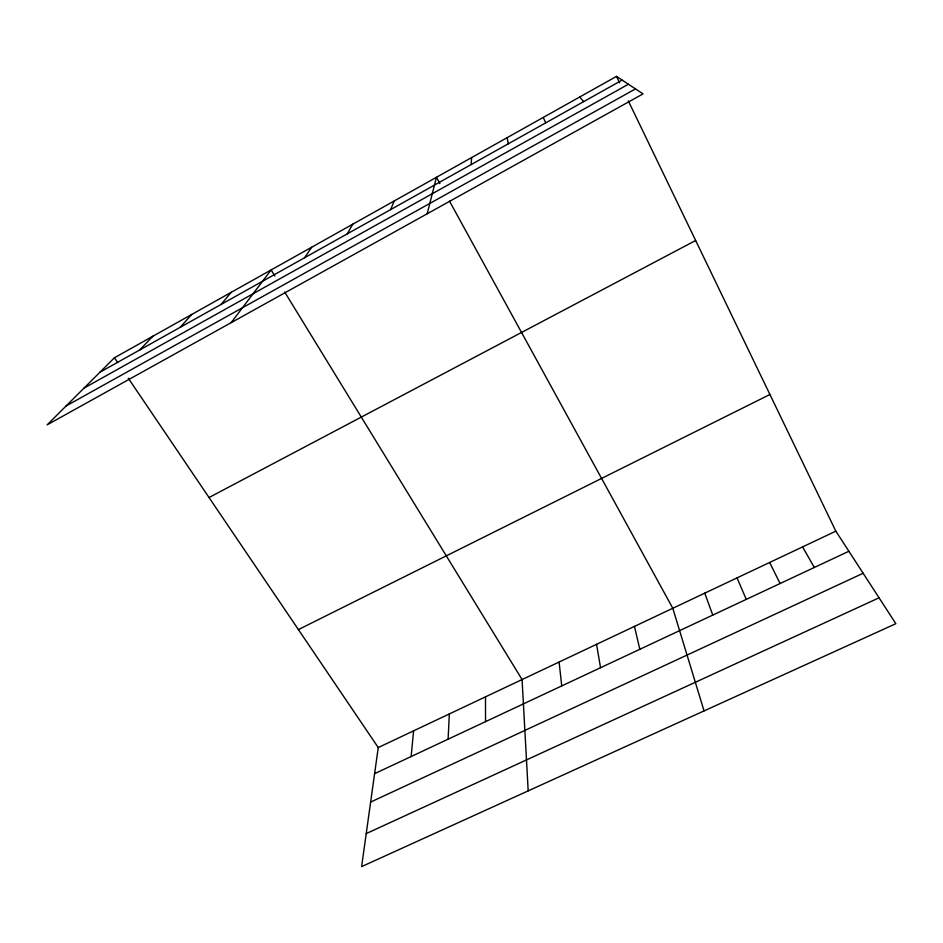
<?xml version="1.0" encoding="UTF-8"?>
<svg xmlns="http://www.w3.org/2000/svg" width="943" height="943" viewBox="0 0 943 943"><rect width="100%" height="100%" fill="white"/><g stroke="black" fill="none" stroke-linecap="round" stroke-linejoin="round"><path stroke-width="1.41" d="M448.114 739.194L449.328 713.945M471.111 164.601L471.641 157.564M411.136 756.534L413.588 730.849M128.283 378.214L378.249 747.563L361.617 866.617L895.85 623.688L835.84 531.168L628.297 100.854M427.179 213.79L436.444 177.284L439.886 183.567M390.579 209.652L394.28 200.918M347.307 233.852L352.682 224.234M304.636 257.722L311.638 247.231M231.153 322.671L271.148 269.934L274.908 276.063M221.063 304.471L231.2 292.318M180.137 327.362L191.771 314.42M139.764 349.947L152.849 336.227M114.445 357.762L47.15 424.857L643.043 93.899L616.498 76.383L114.445 357.762L117.698 362.572M99.934 372.226L622.144 80.108M83.986 388.127L628.403 84.245M66.104 405.961L635.476 88.913M209.028 497.527L695.651 240.5M298.412 629.594L769.924 394.492M378.249 747.563L835.84 531.168M374.607 773.661L848.877 551.266M370.634 802.08L863.151 573.261M366.226 833.6L879.065 597.803M579.65 97.023L583.705 101.608M284.68 292.012L522.068 679.549L528.186 790.882M802.576 546.905L814.316 567.474M449.516 201.13L672.795 608.27L704.056 710.904M769.641 562.476L780.109 583.517M616.498 76.383L619.598 82.819M543.239 117.439L545.726 122.861M737.037 577.894L746.267 599.383M704.763 593.159L712.767 615.095M634.439 626.411L639.837 649.291M596.542 644.328L600.55 667.715M507.228 137.619L508.194 143.855M559.093 662.045L561.745 685.915M485.492 696.853L485.539 721.643"/></g></svg>
